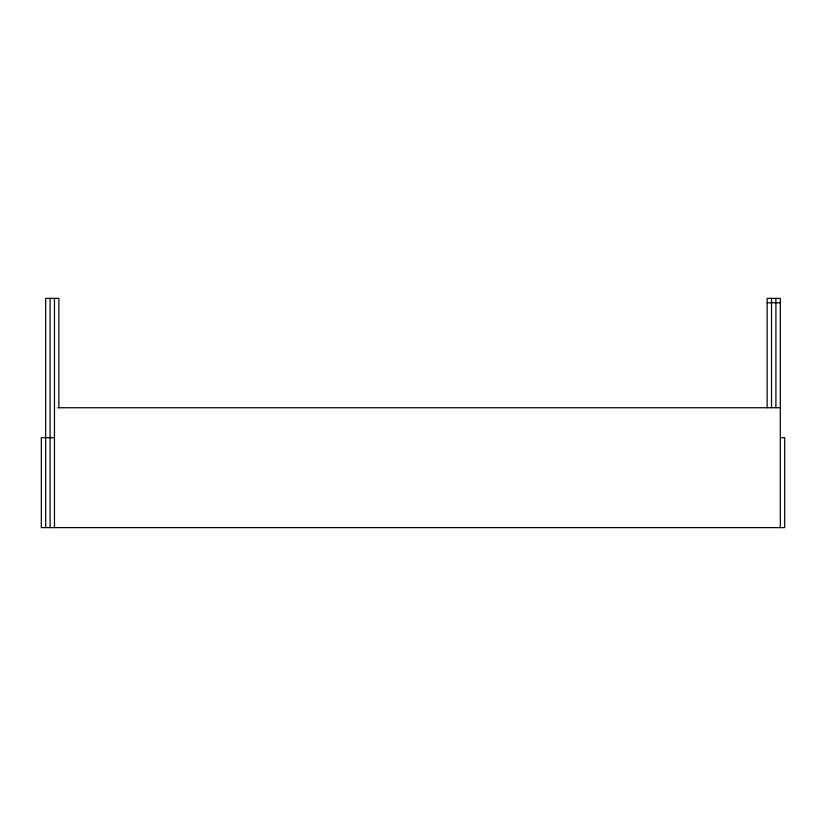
<?xml version="1.0" encoding="UTF-8"?>
<svg xmlns="http://www.w3.org/2000/svg" width="826" height="826" viewBox="0 0 826 826"><rect width="100%" height="100%" fill="white"/><g stroke="black" fill="none" stroke-linecap="round" stroke-linejoin="round"><path stroke-width="1.24" d="M767.137 302.781L780.312 302.781M57.82 407.734L780.312 407.734M54.475 437.697L41.3 437.697L41.3 527.607L784.7 527.607L784.7 437.697L780.312 437.697M780.312 527.607L780.312 298.392L767.137 298.392L767.137 407.734M775.913 298.392L775.913 407.734M771.525 298.392L771.525 407.734M58.863 407.734L58.863 298.392L45.688 298.392L45.688 527.607M54.475 298.392L54.475 527.607M50.087 298.392L50.087 527.607"/></g></svg>
